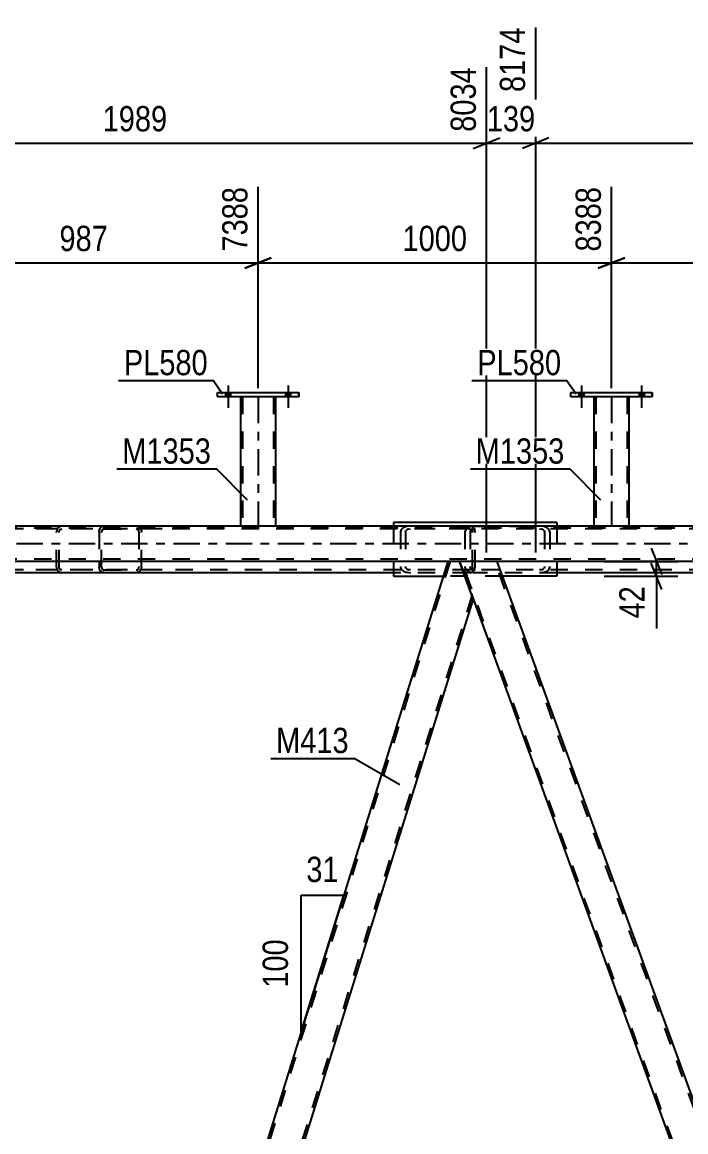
# Model space of a CAD drawing. Header units: millimetres. Extents: x -815 to 374, y -743 to 98.
# Drawn here: x -505.1 to -430, y -617.2 to -491.5 of the extents above; entities that cross this region are included whole.
import ezdxf

# ---------------------------------------------------------------- set-up
doc = ezdxf.new("R2010")
doc.units = ezdxf.units.MM
doc.linetypes.add('DXK_LINE_DOT2', pattern=[3.9198, 1.9599, -1.9599])
doc.linetypes.add('DXK_LINE_DOT3', pattern=[5.9187, 2.979, -0.9799, 0.9799, -0.9799])
doc.styles.add('Arial Narrow', font='ARIALN.TTF', dxfattribs={"height": 0.2})

# ---------------------------------------------------------------- blocks, each defined once
blk = doc.blocks.new('Part-232933173-8762 - 8685')
at = {"color": 2, "linetype": 'Continuous'}
for p, q in [((-451.3, -552.58), (-455.56, -552.58)), ((-408.45, -670.33), (-451.3, -552.58)), ((-454.01, -556.83), (-411.52, -673.58))]:
    blk.add_line(p, q, dxfattribs=at)
at = {"color": 7, "linetype": 'DXK_LINE_DOT2'}
for p, q in [((-455.56, -552.58), (-454.01, -556.83)), ((-411.27, -673.58), (-455.31, -552.58)), ((-407.52, -673.58), (-451.56, -552.58)), ((-407.26, -673.58), (-408.45, -670.33)), ((-411.52, -673.58), (-407.26, -673.58))]:
    blk.add_line(p, q, dxfattribs=at)
blk = doc.blocks.new('Part-232933173-8707 - 8685')
at = {"color": 7, "linetype": 'DXK_LINE_DOT2'}
for p, q in [((-454.86, -548.98), (-454.95, -549.22)), ((-454.37, -549.22), (-454.33, -549.1)), ((-453.79, -548.58), (-454.23, -548.63)), ((-454.01, -548.93), (-453.79, -548.9)), ((-453.79, -548.58), (-446.51, -548.58)), ((-404.09, -548.58), (-453.79, -548.58)), ((-404.09, -548.9), (-453.79, -548.9)), ((-446.06, -548.63), (-446.51, -548.58)), ((-446.51, -548.9), (-446.29, -548.93)), ((-445.97, -549.1), (-445.93, -549.22)), ((-445.34, -549.22), (-445.43, -548.98)), ((-454.95, -549.22), (-454.95, -553.22)), ((-454.37, -549.22), (-454.37, -553.22)), ((-445.93, -549.22), (-445.93, -553.22)), ((-445.34, -549.22), (-445.34, -553.22)), ((-454.95, -553.22), (-454.86, -553.47)), ((-454.33, -553.34), (-454.37, -553.22)), ((-454.23, -553.81), (-453.79, -553.86)), ((-453.79, -553.54), (-454.01, -553.52)), ((-404.09, -553.54), (-453.79, -553.54)), ((-444.54, -553.86), (-453.79, -553.86)), ((-444.54, -553.86), (-451.15, -553.86)), ((-446.29, -553.52), (-446.51, -553.54)), ((-446.51, -553.86), (-446.06, -553.81)), ((-445.93, -553.22), (-445.97, -553.34)), ((-445.43, -553.47), (-445.34, -553.22)), ((-404.09, -553.86), (-410.65, -553.86))]:
    blk.add_line(p, q, dxfattribs=at)
at = {"color": 2, "linetype": 'Continuous'}
blk.add_line((-410.65, -553.86), (-444.54, -553.86), dxfattribs=at)
at = {"color": 7, "linetype": 'DXK_LINE_DOT2'}
for centre, radius, start, end in [((-454.05, -549.71), 1.09, 99.5182, 138.0638), ((-453.92, -549.46), 0.545, 99.5182, 138.0638), ((-446.38, -549.46), 0.545, 41.9363, 80.4819), ((-446.24, -549.71), 1.09, 41.9363, 80.4819), ((-454.05, -552.74), 1.09, 221.9363, 260.4819), ((-453.92, -552.98), 0.545, 221.9363, 260.4819), ((-446.38, -552.98), 0.545, 279.5182, 318.0638), ((-446.24, -552.74), 1.09, 279.5182, 318.0638)]:
    blk.add_arc(centre, radius, start, end, dxfattribs=at)
blk = doc.blocks.new('Part-232933173-8709 - 8685')
at = {"color": 7, "linetype": 'DXK_LINE_DOT2'}
for p, q in [((-540, -548.98), (-540.09, -549.22)), ((-539.5, -549.22), (-539.46, -549.1)), ((-538.92, -548.58), (-539.37, -548.63)), ((-539.14, -548.93), (-538.92, -548.9)), ((-538.92, -548.58), (-531.64, -548.58)), ((-489.23, -548.58), (-538.92, -548.58)), ((-489.23, -548.9), (-538.92, -548.9)), ((-531.2, -548.63), (-531.64, -548.58)), ((-531.64, -548.9), (-531.42, -548.93)), ((-531.1, -549.1), (-531.06, -549.22)), ((-530.48, -549.22), (-530.57, -548.98)), ((-540.09, -549.22), (-540.09, -553.22)), ((-539.5, -549.22), (-539.5, -553.22)), ((-531.06, -549.22), (-531.06, -553.22)), ((-530.48, -549.22), (-530.48, -553.22)), ((-540.09, -553.22), (-540, -553.47)), ((-539.46, -553.34), (-539.5, -553.22)), ((-539.37, -553.81), (-538.92, -553.86)), ((-538.92, -553.54), (-539.14, -553.52)), ((-489.23, -553.54), (-538.92, -553.54)), ((-529.68, -553.86), (-538.92, -553.86)), ((-529.68, -553.86), (-536.29, -553.86)), ((-531.42, -553.52), (-531.64, -553.54)), ((-531.64, -553.86), (-531.2, -553.81)), ((-531.06, -553.22), (-531.1, -553.34)), ((-530.57, -553.47), (-530.48, -553.22)), ((-489.23, -553.86), (-495.78, -553.86))]:
    blk.add_line(p, q, dxfattribs=at)
at = {"color": 2, "linetype": 'Continuous'}
blk.add_line((-495.78, -553.86), (-529.68, -553.86), dxfattribs=at)
at = {"color": 7, "linetype": 'DXK_LINE_DOT2'}
for centre, radius, start, end in [((-539.19, -549.71), 1.09, 99.5182, 138.0638), ((-539.05, -549.46), 0.545, 99.5182, 138.0638), ((-531.51, -549.46), 0.545, 41.9363, 80.4819), ((-531.38, -549.71), 1.09, 41.9363, 80.4819), ((-539.19, -552.74), 1.09, 221.9363, 260.4819), ((-539.05, -552.98), 0.545, 221.9363, 260.4819), ((-531.51, -552.98), 0.545, 279.5182, 318.0638), ((-531.38, -552.74), 1.09, 279.5182, 318.0638)]:
    blk.add_arc(centre, radius, start, end, dxfattribs=at)
blk = doc.blocks.new('Part-232933173-8710 - 8685')
at = {"color": 7, "linetype": 'DXK_LINE_DOT2'}
for p, q in [((-496.36, -549.22), (-496.32, -548.98)), ((-496.32, -548.98), (-496.19, -548.77)), ((-496.19, -548.77), (-496, -548.63)), ((-496.05, -549.1), (-496.07, -549.22)), ((-495.99, -549), (-496.05, -549.1)), ((-496, -548.63), (-495.78, -548.58)), ((-495.89, -548.93), (-495.99, -549)), ((-495.78, -548.9), (-495.89, -548.93)), ((-454.38, -548.58), (-495.78, -548.58)), ((-495.78, -548.9), (-492.14, -548.9)), ((-454.77, -548.9), (-495.78, -548.9)), ((-492.14, -548.58), (-491.92, -548.63)), ((-492.03, -548.93), (-492.14, -548.9)), ((-491.94, -549), (-492.03, -548.93)), ((-491.87, -549.1), (-491.94, -549)), ((-491.92, -548.63), (-491.73, -548.77)), ((-491.85, -549.22), (-491.87, -549.1)), ((-491.73, -548.77), (-491.6, -548.98)), ((-491.6, -548.98), (-491.56, -549.22)), ((-462.16, -548.98), (-462.25, -549.22)), ((-461.67, -549.22), (-461.62, -549.1)), ((-461.09, -548.58), (-461.53, -548.63)), ((-461.31, -548.93), (-461.09, -548.9)), ((-454.38, -548.9), (-461.09, -548.9)), ((-454.95, -548.9), (-454.95, -548.58)), ((-454.16, -548.63), (-454.38, -548.58)), ((-454.38, -548.9), (-454.27, -548.93)), ((-454.27, -548.93), (-454.17, -549)), ((-454.17, -549), (-454.11, -549.1)), ((-453.97, -548.77), (-454.16, -548.63)), ((-454.11, -549.1), (-454.09, -549.22)), ((-453.84, -548.98), (-453.97, -548.77)), ((-453.8, -549.22), (-453.84, -548.98)), ((-496.36, -549.22), (-496.36, -552.58)), ((-496.07, -553.22), (-496.07, -549.22)), ((-491.85, -549.22), (-491.85, -553.22)), ((-491.56, -553.22), (-491.56, -549.22)), ((-462.25, -549.22), (-462.25, -553.22)), ((-461.67, -549.22), (-461.67, -553.22)), ((-454.09, -553.22), (-454.09, -549.22)), ((-453.8, -553.22), (-453.8, -549.22)), ((-496.07, -553.22), (-496.05, -553.34)), ((-496.05, -553.34), (-495.99, -553.45)), ((-495.99, -553.45), (-495.89, -553.52)), ((-495.89, -553.52), (-495.78, -553.54)), ((-495.78, -553.54), (-492.14, -553.54)), ((-454.38, -553.54), (-495.78, -553.54)), ((-492.14, -553.54), (-492.03, -553.52)), ((-491.92, -553.81), (-492.14, -553.86)), ((-492.03, -553.52), (-491.94, -553.45)), ((-491.94, -553.45), (-491.87, -553.34)), ((-491.73, -553.68), (-491.92, -553.81)), ((-491.87, -553.34), (-491.85, -553.22)), ((-491.6, -553.47), (-491.73, -553.68)), ((-491.56, -553.22), (-491.6, -553.47)), ((-454.38, -553.86), (-463.05, -553.86)), ((-462.25, -553.22), (-462.16, -553.47)), ((-461.62, -553.34), (-461.67, -553.22)), ((-461.53, -553.81), (-461.09, -553.86)), ((-461.09, -553.54), (-461.31, -553.52)), ((-454.95, -553.86), (-454.95, -553.54)), ((-454.27, -553.52), (-454.38, -553.54)), ((-454.38, -553.86), (-454.16, -553.81)), ((-454.17, -553.45), (-454.27, -553.52)), ((-454.11, -553.34), (-454.17, -553.45)), ((-454.16, -553.81), (-453.97, -553.68)), ((-454.09, -553.22), (-454.11, -553.34)), ((-453.97, -553.68), (-453.84, -553.47)), ((-453.84, -553.47), (-453.8, -553.22))]:
    blk.add_line(p, q, dxfattribs=at)
at = {"color": 2, "linetype": 'Continuous'}
for p, q in [((-496.36, -552.58), (-496.36, -553.22)), ((-496.32, -553.47), (-496.36, -553.22)), ((-496.19, -553.68), (-496.32, -553.47)), ((-496, -553.81), (-496.19, -553.68)), ((-495.78, -553.86), (-496, -553.81)), ((-463.05, -553.86), (-495.78, -553.86))]:
    blk.add_line(p, q, dxfattribs=at)
at = {"color": 7, "linetype": 'DXK_LINE_DOT2'}
for centre, radius, start, end in [((-461.35, -549.71), 1.09, 99.5182, 138.0638), ((-461.22, -549.46), 0.545, 99.5182, 138.0638), ((-461.35, -552.74), 1.09, 221.9363, 260.4819), ((-461.22, -552.98), 0.545, 221.9363, 260.4819)]:
    blk.add_arc(centre, radius, start, end, dxfattribs=at)
blk = doc.blocks.new('Part-232933173-46654 - 8685')
at = {"color": 2, "linetype": 'Continuous'}
for p, q in [((-440.36, -533.94), (-440.36, -548.58)), ((-436.36, -548.58), (-436.36, -533.94)), ((-436.36, -548.58), (-440.36, -548.58))]:
    blk.add_line(p, q, dxfattribs=at)
at = {"color": 7, "linetype": 'DXK_LINE_DOT2'}
for p, q in [((-436.36, -533.94), (-440.36, -533.94)), ((-440.12, -533.94), (-440.12, -548.58)), ((-436.6, -533.94), (-436.6, -548.58)), ((-440.36, -548.58), (-440.36, -548.58)), ((-440.36, -548.58), (-440.36, -548.58)), ((-440.36, -548.58), (-440.36, -548.58)), ((-436.65, -548.58), (-436.62, -548.58)), ((-436.62, -548.58), (-436.65, -548.58)), ((-436.6, -548.58), (-436.62, -548.58)), ((-436.62, -548.58), (-436.6, -548.58)), ((-436.36, -548.58), (-436.39, -548.58)), ((-436.36, -548.58), (-436.36, -548.58)), ((-436.36, -548.58), (-436.36, -548.58)), ((-436.36, -548.58), (-436.36, -548.58))]:
    blk.add_line(p, q, dxfattribs=at)
at = {"color": 7, "linetype": 'DXK_LINE_DOT3'}
blk.add_line((-438.36, -533.94), (-438.36, -548.58), dxfattribs=at)
blk = doc.blocks.new('Part-232933173-8767 - 8685')
at = {"color": 2, "linetype": 'Continuous'}
for p, q in [((-536.44, -552.58), (-540.7, -552.58)), ((-493.58, -670.33), (-536.44, -552.58)), ((-539.15, -556.83), (-496.66, -673.58))]:
    blk.add_line(p, q, dxfattribs=at)
at = {"color": 7, "linetype": 'DXK_LINE_DOT2'}
for p, q in [((-540.7, -552.58), (-539.15, -556.83)), ((-496.4, -673.58), (-540.44, -552.58)), ((-492.65, -673.58), (-536.69, -552.58)), ((-492.4, -673.58), (-493.58, -670.33)), ((-496.66, -673.58), (-492.4, -673.58))]:
    blk.add_line(p, q, dxfattribs=at)
blk = doc.blocks.new('Part-232933173-8797 - 8685')
at = {"color": 2, "linetype": 'Continuous'}
for p, q in [((-456.88, -552.58), (-493.58, -670.33)), ((-455.56, -552.58), (-456.88, -552.58)), ((-454.01, -556.83), (-455.56, -552.58)), ((-454.01, -556.83), (-490.41, -673.58)), ((-492.4, -673.58), (-493.58, -670.33))]:
    blk.add_line(p, q, dxfattribs=at)
at = {"color": 7, "linetype": 'DXK_LINE_DOT2'}
for p, q in [((-456.63, -552.58), (-493.45, -670.7)), ((-454.15, -556.46), (-490.66, -673.58)), ((-490.41, -673.58), (-492.4, -673.58))]:
    blk.add_line(p, q, dxfattribs=at)
blk = doc.blocks.new('Part-232933173-8835 - 8685')
at = {"color": 7, "linetype": 'DXK_LINE_DOT2'}
for p, q in [((-497.67, -548.58), (-503.5, -548.58)), ((-497.67, -548.9), (-503.5, -548.9)), ((-501.12, -548.98), (-501.17, -549.22)), ((-501, -548.77), (-501.12, -548.98)), ((-500.81, -548.63), (-501, -548.77)), ((-500.88, -549.22), (-500.86, -549.1)), ((-500.86, -549.1), (-500.79, -549)), ((-500.59, -548.58), (-500.81, -548.63)), ((-500.79, -549), (-500.7, -548.93)), ((-500.7, -548.93), (-500.59, -548.9)), ((-501.17, -553.22), (-501.17, -549.22)), ((-500.88, -553.22), (-500.88, -549.22)), ((-497.67, -553.54), (-503.5, -553.54)), ((-497.67, -553.86), (-503.5, -553.86)), ((-501.17, -553.22), (-501.12, -553.47)), ((-501.12, -553.47), (-501, -553.68)), ((-501, -553.68), (-500.81, -553.81)), ((-500.86, -553.34), (-500.88, -553.22)), ((-500.79, -553.45), (-500.86, -553.34)), ((-500.81, -553.81), (-500.59, -553.86)), ((-500.7, -553.52), (-500.79, -553.45)), ((-500.59, -553.54), (-500.7, -553.52))]:
    blk.add_line(p, q, dxfattribs=at)
blk = doc.blocks.new('Part-232933173-46657 - 8685')
at = {"color": 2, "linetype": 'Continuous'}
for p, q in [((-480.36, -533.94), (-480.36, -548.58)), ((-476.36, -548.58), (-476.36, -533.94)), ((-476.36, -548.58), (-480.36, -548.58))]:
    blk.add_line(p, q, dxfattribs=at)
at = {"color": 7, "linetype": 'DXK_LINE_DOT2'}
for p, q in [((-476.36, -533.94), (-480.36, -533.94)), ((-480.12, -533.94), (-480.12, -548.58)), ((-476.6, -533.94), (-476.6, -548.58)), ((-480.36, -548.58), (-480.36, -548.58)), ((-480.36, -548.58), (-480.36, -548.58)), ((-480.36, -548.58), (-480.36, -548.58)), ((-476.65, -548.58), (-476.62, -548.58)), ((-476.62, -548.58), (-476.65, -548.58)), ((-476.6, -548.58), (-476.62, -548.58)), ((-476.62, -548.58), (-476.6, -548.58)), ((-476.36, -548.58), (-476.39, -548.58)), ((-476.36, -548.58), (-476.36, -548.58)), ((-476.36, -548.58), (-476.36, -548.58)), ((-476.36, -548.58), (-476.36, -548.58))]:
    blk.add_line(p, q, dxfattribs=at)
at = {"color": 7, "linetype": 'DXK_LINE_DOT3'}
blk.add_line((-478.36, -533.94), (-478.36, -548.58), dxfattribs=at)
blk = doc.blocks.new('Part-232933173-8858 - 8685')
at = {"color": 2, "linetype": 'Continuous'}
for p, q in [((-463.05, -548.18), (-463.05, -548.58)), ((-444.54, -548.18), (-463.05, -548.18)), ((-444.54, -548.18), (-444.54, -548.58)), ((-463.05, -552.58), (-463.05, -554.26)), ((-444.54, -552.58), (-444.54, -554.26)), ((-463.05, -554.26), (-457.4, -554.26)), ((-444.54, -554.26), (-450.69, -554.26))]:
    blk.add_line(p, q, dxfattribs=at)
at = {"color": 7, "linetype": 'DXK_LINE_DOT2'}
for p, q in [((-463.05, -548.58), (-463.05, -552.58)), ((-444.54, -548.58), (-444.54, -552.58)), ((-450.69, -554.26), (-457.4, -554.26))]:
    blk.add_line(p, q, dxfattribs=at)
blk = doc.blocks.new('Part-232933173-8916 - 8685')
at = {"color": 7, "linetype": 'DXK_LINE_DOT2'}
for p, q in [((-58.82, -548.82), (-738.27, -548.82)), ((-58.82, -548.58), (-720.36, -548.58)), ((-476.36, -548.58), (-480.36, -548.58)), ((-436.36, -548.58), (-440.36, -548.58)), ((-58.82, -552.34), (-738.27, -552.34)), ((-451.3, -552.58), (-456.88, -552.58))]:
    blk.add_line(p, q, dxfattribs=at)
at = {"color": 2, "linetype": 'Continuous'}
for p, q in [((-480.36, -548.58), (-516.36, -548.58)), ((-440.36, -548.58), (-476.36, -548.58)), ((-400.36, -548.58), (-436.36, -548.58)), ((-456.88, -552.58), (-536.44, -552.58)), ((-371.75, -552.58), (-451.3, -552.58))]:
    blk.add_line(p, q, dxfattribs=at)
at = {"color": 7, "linetype": 'DXK_LINE_DOT3'}
blk.add_line((-58.82, -550.58), (-738.27, -550.58), dxfattribs=at)
blk = doc.blocks.new('Part-232933173-46655 - 8685')
at = {"color": 2, "linetype": 'Continuous'}
for p, q in [((-442.96, -533.46), (-433.76, -533.46)), ((-442.96, -533.94), (-442.96, -533.46)), ((-433.76, -533.94), (-442.96, -533.94)), ((-433.76, -533.94), (-433.76, -533.46))]:
    blk.add_line(p, q, dxfattribs=at)
at = {"color": 7, "linetype": 'DXK_LINE_DOT2'}
for p, q in [((-442.96, -533.94), (-442.96, -533.46)), ((-433.76, -533.46), (-433.76, -533.94))]:
    blk.add_line(p, q, dxfattribs=at)
blk = doc.blocks.new('Part-232933173-46658 - 8685')
at = {"color": 2, "linetype": 'Continuous'}
for p, q in [((-482.96, -533.46), (-473.76, -533.46)), ((-482.96, -533.94), (-482.96, -533.46)), ((-473.76, -533.94), (-482.96, -533.94)), ((-473.76, -533.94), (-473.76, -533.46))]:
    blk.add_line(p, q, dxfattribs=at)
at = {"color": 7, "linetype": 'DXK_LINE_DOT2'}
for p, q in [((-482.96, -533.94), (-482.96, -533.46)), ((-473.76, -533.46), (-473.76, -533.94))]:
    blk.add_line(p, q, dxfattribs=at)
blk = doc.blocks.new('Bolt-232933173-46732 - 8685')
at = {"linetype": 'Continuous'}
for points in [[(-441.48, -533.46), (-442.04, -533.46), (-442.04, -533.94), (-441.48, -533.94)], [(-441.48, -533.46), (-442.04, -533.46), (-442.04, -533.94), (-441.48, -533.94)], [(-434.68, -533.46), (-435.24, -533.46), (-435.24, -533.94), (-434.68, -533.94)], [(-434.68, -533.46), (-435.24, -533.46), (-435.24, -533.94), (-434.68, -533.94)]]:
    blk.add_hatch(color=1, dxfattribs=at).paths.add_polyline_path(points)
at = {"color": 1, "linetype": 'Continuous'}
for p, q in [((-441.76, -532.66), (-441.76, -535.18)), ((-441.76, -532.66), (-441.76, -535.18)), ((-434.96, -532.66), (-434.96, -535.18)), ((-434.96, -532.66), (-434.96, -535.18)), ((-442.04, -533.46), (-442.04, -533.94)), ((-442.04, -533.46), (-442.04, -533.94)), ((-441.48, -533.46), (-441.48, -533.94)), ((-441.48, -533.46), (-441.48, -533.94)), ((-435.24, -533.46), (-435.24, -533.94)), ((-435.24, -533.46), (-435.24, -533.94)), ((-434.68, -533.46), (-434.68, -533.94)), ((-434.68, -533.46), (-434.68, -533.94))]:
    blk.add_line(p, q, dxfattribs=at)
blk = doc.blocks.new('Bolt-232933173-46733 - 8685')
at = {"linetype": 'Continuous'}
for points in [[(-481.48, -533.46), (-482.04, -533.46), (-482.04, -533.94), (-481.48, -533.94)], [(-481.48, -533.46), (-482.04, -533.46), (-482.04, -533.94), (-481.48, -533.94)], [(-474.68, -533.46), (-475.24, -533.46), (-475.24, -533.94), (-474.68, -533.94)], [(-474.68, -533.46), (-475.24, -533.46), (-475.24, -533.94), (-474.68, -533.94)]]:
    blk.add_hatch(color=1, dxfattribs=at).paths.add_polyline_path(points)
at = {"color": 1, "linetype": 'Continuous'}
for p, q in [((-481.76, -532.66), (-481.76, -535.18)), ((-481.76, -532.66), (-481.76, -535.18)), ((-474.96, -532.66), (-474.96, -535.18)), ((-474.96, -532.66), (-474.96, -535.18)), ((-482.04, -533.46), (-482.04, -533.94)), ((-482.04, -533.46), (-482.04, -533.94)), ((-481.48, -533.46), (-481.48, -533.94)), ((-481.48, -533.46), (-481.48, -533.94)), ((-475.24, -533.46), (-475.24, -533.94)), ((-475.24, -533.46), (-475.24, -533.94)), ((-474.68, -533.46), (-474.68, -533.94)), ((-474.68, -533.46), (-474.68, -533.94))]:
    blk.add_line(p, q, dxfattribs=at)
blk = doc.blocks.new('AngleDimension-232933173-27089 - 8685')
at = {"color": 7, "linetype": 'Continuous'}
for p, q in [((-473.48, -590.39), (-468.66, -590.39)), ((-473.48, -605.85), (-468.66, -590.39)), ((-473.48, -605.85), (-473.48, -590.39)), ((-468.36, -589.41), (-468.66, -590.39))]:
    blk.add_line(p, q, dxfattribs=at)
at = {"color": 0}
blk.add_wipeout([(-474.38, -594.78), (-478.58, -594.78), (-478.58, -601.46), (-474.38, -601.46)], dxfattribs=at)
at = {"color": 3, "style": 'Arial Narrow'}
blk.add_text('100', height=2.863, rotation=90.0002, dxfattribs=at).set_placement((-474.98, -600.86))
at = {"color": 0}
blk.add_wipeout([(-468.65, -589.49), (-468.65, -585.29), (-473.5, -585.29), (-473.5, -589.49)], dxfattribs=at)
at = {"color": 3, "style": 'Arial Narrow'}
blk.add_text('31', height=2.863, dxfattribs=at).set_placement((-472.9, -588.89))
blk = doc.blocks.new('StraightDimension-232933173-59589 - 8685')
at = {"color": 7, "linetype": 'Continuous'}
for p, q in [((-517.84, -532.94), (-517.84, -510.17)), ((-478.36, -532.94), (-478.36, -510.17)), ((-516.34, -518.18), (-519.34, -519.38)), ((-517.84, -518.78), (-478.36, -518.78)), ((-479.86, -519.38), (-476.86, -518.18))]:
    blk.add_line(p, q, dxfattribs=at)
at = {"color": 0}
blk.add_wipeout([(-494.76, -518.03), (-494.76, -513.83), (-501.44, -513.83), (-501.44, -518.03)], dxfattribs=at)
at = {"color": 3, "style": 'Arial Narrow'}
blk.add_text('987', height=2.863, dxfattribs=at).set_placement((-500.84, -517.43))
at = {"color": 0, "linetype": 'Continuous'}
blk.add_wipeout([(-478.96, -509.57), (-483.16, -509.57), (-483.16, -518.08), (-478.96, -518.08)], dxfattribs=at)
at = {"color": 3, "linetype": 'Continuous', "style": 'Arial Narrow'}
blk.add_text('7388', height=2.863, rotation=90.0002, dxfattribs=at).set_placement((-479.56, -517.48))
blk = doc.blocks.new('StraightDimension-232933173-38304 - 8685')
at = {"color": 7, "linetype": 'Continuous'}
for p, q in [((-446.94, -551.58), (-446.94, -492.11)), ((-367.38, -551.58), (-367.38, -494.78)), ((-445.44, -504.62), (-448.44, -505.82)), ((-368.88, -505.82), (-365.88, -504.62)), ((-446.94, -505.22), (-367.38, -505.22))]:
    blk.add_line(p, q, dxfattribs=at)
at = {"color": 0}
blk.add_wipeout([(-402.9, -504.47), (-402.9, -500.27), (-411.42, -500.27), (-411.42, -504.47)], dxfattribs=at)
at = {"color": 3, "style": 'Arial Narrow'}
blk.add_text('1989', height=2.863, dxfattribs=at).set_placement((-410.82, -503.87))
at = {"color": 0, "linetype": 'Continuous'}
blk.add_wipeout([(-367.98, -494.18), (-372.18, -494.18), (-372.18, -504.52), (-367.98, -504.52)], dxfattribs=at)
at = {"color": 3, "linetype": 'Continuous', "style": 'Arial Narrow'}
blk.add_text('10163', height=2.863, rotation=90.0002, dxfattribs=at).set_placement((-368.58, -503.92))
blk = doc.blocks.new('StraightDimension-232933173-38305 - 8685')
at = {"color": 7, "linetype": 'Continuous'}
for p, q in [((-446.94, -551.58), (-446.94, -492.11)), ((-452.51, -551.58), (-452.51, -496.61)), ((-454.01, -505.82), (-451.01, -504.62)), ((-445.44, -504.62), (-448.44, -505.82)), ((-452.51, -505.22), (-446.94, -505.22))]:
    blk.add_line(p, q, dxfattribs=at)
at = {"color": 0}
blk.add_wipeout([(-446.39, -504.47), (-446.39, -500.27), (-453.07, -500.27), (-453.07, -504.47)], dxfattribs=at)
at = {"color": 3, "style": 'Arial Narrow'}
blk.add_text('139', height=2.863, dxfattribs=at).set_placement((-452.47, -503.87))
at = {"color": 0, "linetype": 'Continuous'}
blk.add_wipeout([(-447.54, -491.51), (-451.74, -491.51), (-451.74, -500.02), (-447.54, -500.02)], dxfattribs=at)
at = {"color": 3, "linetype": 'Continuous', "style": 'Arial Narrow'}
blk.add_text('8174', height=2.863, rotation=90.0002, dxfattribs=at).set_placement((-448.14, -499.42))
blk = doc.blocks.new('StraightDimension-232933173-38306 - 8685')
at = {"color": 7, "linetype": 'Continuous'}
for p, q in [((-532.07, -551.58), (-532.07, -492.11)), ((-452.51, -551.58), (-452.51, -496.61)), ((-530.57, -504.62), (-533.57, -505.82)), ((-454.01, -505.82), (-451.01, -504.62)), ((-532.07, -505.22), (-452.51, -505.22))]:
    blk.add_line(p, q, dxfattribs=at)
at = {"color": 0}
blk.add_wipeout([(-488.04, -504.47), (-488.04, -500.27), (-496.55, -500.27), (-496.55, -504.47)], dxfattribs=at)
at = {"color": 3, "style": 'Arial Narrow'}
blk.add_text('1989', height=2.863, dxfattribs=at).set_placement((-495.95, -503.87))
at = {"color": 0, "linetype": 'Continuous'}
blk.add_wipeout([(-453.11, -496.01), (-457.31, -496.01), (-457.31, -504.52), (-453.11, -504.52)], dxfattribs=at)
at = {"color": 3, "linetype": 'Continuous', "style": 'Arial Narrow'}
blk.add_text('8034', height=2.863, rotation=90.0002, dxfattribs=at).set_placement((-453.71, -503.92))
blk = doc.blocks.new('StraightDimension-232933173-38635 - 8685')
at = {"color": 7, "linetype": 'Continuous'}
for p, q in [((-433.87, -551.08), (-432.67, -554.08)), ((-439.18, -552.58), (-430.87, -552.58)), ((-432.67, -555.76), (-433.87, -552.76)), ((-433.27, -554.26), (-433.27, -552.58)), ((-439.18, -554.26), (-430.87, -554.26)), ((-433.27, -554.26), (-433.27, -560.17)), ((-433.27, -554.26), (-433.27, -560.17))]:
    blk.add_line(p, q, dxfattribs=at)
at = {"color": 0}
blk.add_wipeout([(-434.02, -554.79), (-438.22, -554.79), (-438.22, -559.64), (-434.02, -559.64)], dxfattribs=at)
at = {"color": 3, "style": 'Arial Narrow'}
blk.add_text('42', height=2.863, rotation=90.0002, dxfattribs=at).set_placement((-434.62, -559.04))
blk = doc.blocks.new('StraightDimension-232933173-59587 - 8685')
at = {"color": 7, "linetype": 'Continuous'}
for p, q in [((-438.36, -532.94), (-438.36, -510.17)), ((-398.36, -532.94), (-398.36, -510.17)), ((-436.86, -518.18), (-439.86, -519.38)), ((-438.36, -518.78), (-398.36, -518.78)), ((-399.86, -519.38), (-396.86, -518.18))]:
    blk.add_line(p, q, dxfattribs=at)
at = {"color": 0}
blk.add_wipeout([(-414.1, -518.03), (-414.1, -513.83), (-422.61, -513.83), (-422.61, -518.03)], dxfattribs=at)
at = {"color": 3, "style": 'Arial Narrow'}
blk.add_text('1000', height=2.863, dxfattribs=at).set_placement((-422.01, -517.43))
at = {"color": 0, "linetype": 'Continuous'}
blk.add_wipeout([(-398.96, -509.57), (-403.16, -509.57), (-403.16, -518.08), (-398.96, -518.08)], dxfattribs=at)
at = {"color": 3, "linetype": 'Continuous', "style": 'Arial Narrow'}
blk.add_text('9388', height=2.863, rotation=90.0002, dxfattribs=at).set_placement((-399.56, -517.48))
blk = doc.blocks.new('StraightDimension-232933173-59588 - 8685')
at = {"color": 7, "linetype": 'Continuous'}
for p, q in [((-478.36, -532.94), (-478.36, -510.17)), ((-438.36, -532.94), (-438.36, -510.17)), ((-476.86, -518.18), (-479.86, -519.38)), ((-478.36, -518.78), (-438.36, -518.78)), ((-439.86, -519.38), (-436.86, -518.18))]:
    blk.add_line(p, q, dxfattribs=at)
at = {"color": 0}
blk.add_wipeout([(-454.1, -518.03), (-454.1, -513.83), (-462.61, -513.83), (-462.61, -518.03)], dxfattribs=at)
at = {"color": 3, "style": 'Arial Narrow'}
blk.add_text('1000', height=2.863, dxfattribs=at).set_placement((-462.01, -517.43))
at = {"color": 0, "linetype": 'Continuous'}
blk.add_wipeout([(-438.96, -509.57), (-443.16, -509.57), (-443.16, -518.08), (-438.96, -518.08)], dxfattribs=at)
at = {"color": 3, "linetype": 'Continuous', "style": 'Arial Narrow'}
blk.add_text('8388', height=2.863, rotation=90.0002, dxfattribs=at).set_placement((-439.56, -517.48))
blk = doc.blocks.new('Mark-232933173-59812 - 8685')
at = {"color": 0}
blk.add_wipeout([(-483.68, -541.51), (-483.68, -538.51), (-493.73, -538.51), (-493.73, -541.51)], dxfattribs=at)
blk.add_wipeout([(-483.68, -541.51), (-483.68, -538.51), (-493.73, -538.51), (-493.73, -541.51)], dxfattribs=at)
at = {"color": 30, "linetype": 'Continuous'}
for p in [(-494.33, -542.11), (-479.55, -545.64)]:
    blk.add_line(p, (-483.08, -542.11), dxfattribs=at)
at = {"color": 3, "style": 'Arial Narrow'}
blk.add_text('M1353', height=2.863, dxfattribs=at).set_placement((-493.73, -541.51))
blk = doc.blocks.new('Mark-232933173-8793 - 8685')
at = {"color": 0}
blk.add_wipeout([(-468.1, -574.29), (-468.1, -571.29), (-476.32, -571.29), (-476.32, -574.29)], dxfattribs=at)
blk.add_wipeout([(-468.1, -574.29), (-468.1, -571.29), (-476.32, -571.29), (-476.32, -574.29)], dxfattribs=at)
at = {"color": 30, "linetype": 'Continuous'}
for p in [(-476.92, -574.89), (-462.3, -577.89)]:
    blk.add_line(p, (-467.5, -574.89), dxfattribs=at)
at = {"color": 3, "style": 'Arial Narrow'}
blk.add_text('M413', height=2.863, dxfattribs=at).set_placement((-476.32, -574.29))
blk = doc.blocks.new('Mark-232933173-59809 - 8685')
at = {"color": 0}
blk.add_wipeout([(-443.68, -541.51), (-443.68, -538.51), (-453.73, -538.51), (-453.73, -541.51)], dxfattribs=at)
blk.add_wipeout([(-443.68, -541.51), (-443.68, -538.51), (-453.73, -538.51), (-453.73, -541.51)], dxfattribs=at)
at = {"color": 30, "linetype": 'Continuous'}
for p in [(-454.33, -542.11), (-439.55, -545.64)]:
    blk.add_line(p, (-443.08, -542.11), dxfattribs=at)
at = {"color": 3, "style": 'Arial Narrow'}
blk.add_text('M1353', height=2.863, dxfattribs=at).set_placement((-453.73, -541.51))
blk = doc.blocks.new('Mark-232933173-59880 - 8685')
at = {"color": 0}
blk.add_wipeout([(-444.04, -531.49), (-444.04, -528.49), (-453.55, -528.49), (-453.55, -531.49)], dxfattribs=at)
blk.add_wipeout([(-444.04, -531.49), (-444.04, -528.49), (-453.55, -528.49), (-453.55, -531.49)], dxfattribs=at)
at = {"color": 30, "linetype": 'Continuous'}
for p in [(-454.15, -532.09), (-442.37, -533.63)]:
    blk.add_line(p, (-443.44, -532.09), dxfattribs=at)
at = {"color": 3, "style": 'Arial Narrow'}
blk.add_text('PL580', height=2.863, dxfattribs=at).set_placement((-453.55, -531.49))
blk = doc.blocks.new('Mark-232933173-59883 - 8685')
at = {"color": 0}
blk.add_wipeout([(-484.04, -531.49), (-484.04, -528.49), (-493.55, -528.49), (-493.55, -531.49)], dxfattribs=at)
blk.add_wipeout([(-484.04, -531.49), (-484.04, -528.49), (-493.55, -528.49), (-493.55, -531.49)], dxfattribs=at)
at = {"color": 30, "linetype": 'Continuous'}
for p in [(-494.15, -532.09), (-482.37, -533.63)]:
    blk.add_line(p, (-483.44, -532.09), dxfattribs=at)
at = {"color": 3, "style": 'Arial Narrow'}
blk.add_text('PL580', height=2.863, dxfattribs=at).set_placement((-493.55, -531.49))

msp = doc.modelspace()

# ---------------------------------------------------------------- block references
for name in ['Bolt-232933173-46733 - 8685', 'Bolt-232933173-46732 - 8685', 'Part-232933173-46658 - 8685', 'Part-232933173-46657 - 8685', 'Part-232933173-46655 - 8685', 'Part-232933173-46654 - 8685', 'Part-232933173-8916 - 8685', 'Part-232933173-8709 - 8685', 'Part-232933173-8835 - 8685', 'Part-232933173-8710 - 8685', 'Part-232933173-8858 - 8685', 'Part-232933173-8707 - 8685', 'Part-232933173-8767 - 8685', 'Part-232933173-8797 - 8685', 'Part-232933173-8762 - 8685']:
    msp.add_blockref(name, (0, 0))

# ---------------------------------------------------------------- next in the draw order: block references
for name in ['StraightDimension-232933173-38304 - 8685', 'StraightDimension-232933173-59589 - 8685', 'Mark-232933173-8793 - 8685', 'AngleDimension-232933173-27089 - 8685']:
    msp.add_blockref(name, (0, 0))

# ---------------------------------------------------------------- next in the draw order: block references
for name in ['StraightDimension-232933173-38305 - 8685', 'StraightDimension-232933173-59587 - 8685', 'StraightDimension-232933173-38635 - 8685']:
    msp.add_blockref(name, (0, 0))

# ---------------------------------------------------------------- next in the draw order: block references
msp.add_blockref('StraightDimension-232933173-38306 - 8685', (0, 0))

# ---------------------------------------------------------------- next in the draw order: block references
for name in ['StraightDimension-232933173-59588 - 8685', 'Mark-232933173-59883 - 8685', 'Mark-232933173-59812 - 8685', 'Mark-232933173-59809 - 8685']:
    msp.add_blockref(name, (0, 0))

# ---------------------------------------------------------------- next in the draw order: block references
msp.add_blockref('Mark-232933173-59880 - 8685', (0, 0))

doc.saveas('drawing.dxf')
